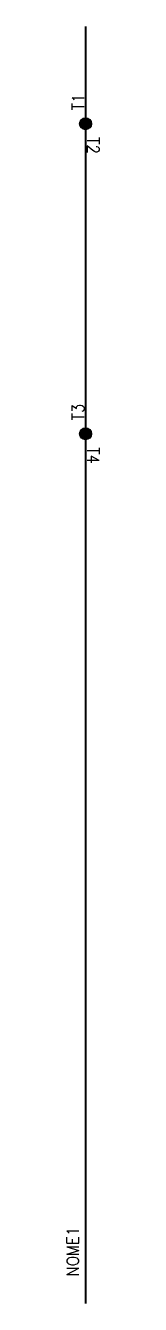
# Model space of a CAD drawing. Header units: millimetres. Extents: x -7 to -2, y -10 to 204.
import ezdxf
from ezdxf.enums import TextEntityAlignment as Align

# ---------------------------------------------------------------- set-up
doc = ezdxf.new("R2010")
doc.units = ezdxf.units.MM
doc.header["$LTSCALE"] = 10
doc.styles.add('ROMANS', font='romans.shx')

msp = doc.modelspace()

# ---------------------------------------------------------------- hatches: boundary and pattern name
h = msp.add_hatch(color=256)
h.paths.add_polyline_path([(-3.9, 188.21, 0.414214), (-4.9, 187.21, 0.414214), (-3.9, 186.21)])
h.paths.add_polyline_path([(-3.9, 186.21, 0.414214), (-2.9, 187.21, 0.414214), (-3.9, 188.21)])
h = msp.add_hatch(color=256)
h.paths.add_polyline_path([(-3.9, 186.21, 0.414214), (-2.9, 187.21, 0.414214), (-3.9, 188.21)])
h.paths.add_polyline_path([(-3.9, 188.21, 0.414214), (-4.9, 187.21, 0.414214), (-3.9, 186.21)])
h = msp.add_hatch(color=256)
h.paths.add_polyline_path([(-3.9, 136.53, 0.414214), (-4.9, 135.53, 0.414214), (-3.9, 134.53)])
h.paths.add_polyline_path([(-3.9, 134.53, 0.414214), (-2.9, 135.53, 0.414214), (-3.9, 136.53)])
h = msp.add_hatch(color=256)
h.paths.add_polyline_path([(-3.9, 134.53, 0.414214), (-2.9, 135.53, 0.414214), (-3.9, 136.53)])
h.paths.add_polyline_path([(-3.9, 136.53, 0.414214), (-4.9, 135.53, 0.414214), (-3.9, 134.53)])

# ---------------------------------------------------------------- linework, layer by layer
at = {"color": 7}
for p, q in [((-4.8, 187.21), (-4.9, 187.21)), ((-3, 187.21), (-2.9, 187.21)), ((-4.8, 135.53), (-4.9, 135.53)), ((-3, 135.53), (-2.9, 135.53))]:
    msp.add_line(p, q, dxfattribs=at)
at = {"color": 5, "const_width": 0.3}
msp.add_lwpolyline([(-3.9, 203.43), (-3.9, -9.45)], dxfattribs=at)
for centre in [(-3.9, 187.21), (-3.9, 187.21), (-3.9, 135.53), (-3.9, 135.53)]:
    msp.add_circle(centre, 1)
for p in [(-4.8, 187.21), (-3, 187.21), (-4.8, 135.53), (-3, 135.53)]:
    msp.add_point(p)

# ---------------------------------------------------------------- texts
at = {"color": 7, "style": 'ROMANS', "width": 0.9, "flags": 1}
for tag, rotation, p in [('T1', 90, (-4.17, 190.84)), ('T2', 270, (-3.64, 183.58)), ('T3', 90, (-4.17, 139.15)), ('T4', 270, (-3.64, 131.9))]:
    msp.add_attdef(tag, text='', height=2, rotation=rotation, dxfattribs=at).set_placement(p, align=Align.CENTER)
at = {"color": 7, "style": 'ROMANS', "width": 0.9}
msp.add_attdef('NOME1', (-5.05, -4.92), '', height=2, rotation=90, dxfattribs=at)

doc.saveas('drawing.dxf')
